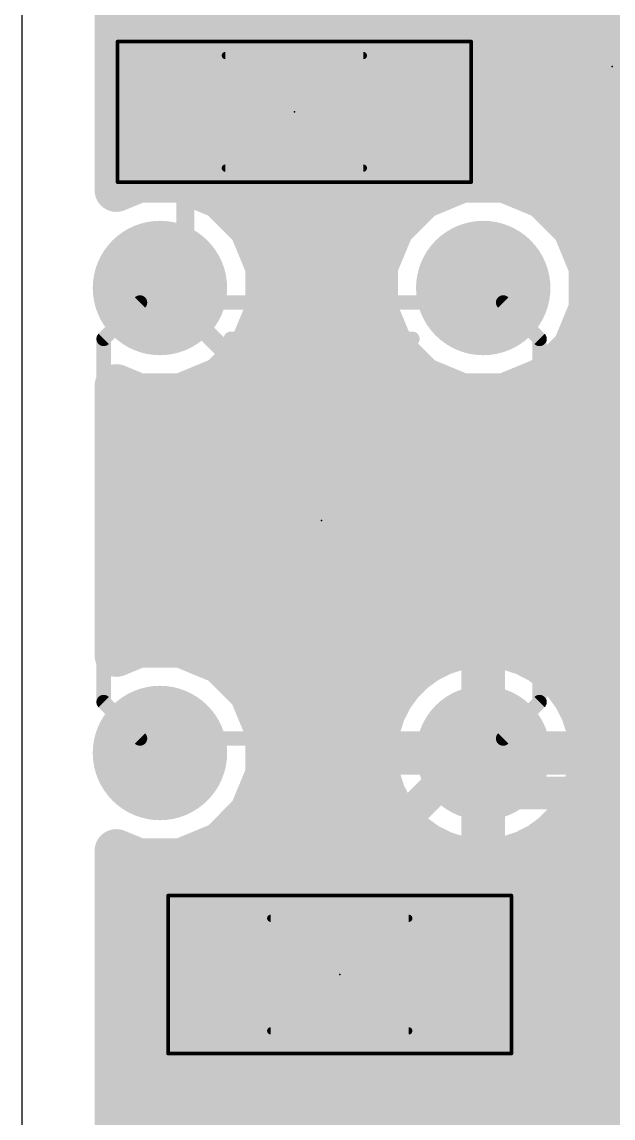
# Model space of a CAD drawing. Extents: x -0.2 to 38.1, y -0.7 to 65.1.
# Drawn here: x 0 to 8.27, y 15.77 to 31.1 of the extents above; entities that cross this region are included whole.
import ezdxf

# ---------------------------------------------------------------- set-up
doc = ezdxf.new("R2010")
doc.units = 0
for name, color, linetype in [('1', 22, 'CONTINUOUS'), ('16', 175, 'CONTINUOUS'), ('17', 82, 'CONTINUOUS'), ('20', 7, 'CONTINUOUS'), ('21', 253, 'CONTINUOUS'), ('23', 7, 'CONTINUOUS'), ('39', 22, 'CONTINUOUS'), ('51', 253, 'CONTINUOUS')]:
    doc.layers.add(name, color=color, linetype=linetype)

# ---------------------------------------------------------------- blocks, each defined once
blk = doc.blocks.new('RECT')
blk.add_solid([(-0.5, -0.5), (0.5, -0.5), (-0.5, 0.5), (0.5, 0.5)])
blk = doc.blocks.new('ROUNDP')
at = {"const_width": 0.5}
blk.add_lwpolyline([(0, -0.25, 1), (0, 0.25, 1), (0, -0.25)], format="xyb", dxfattribs=at)

msp = doc.modelspace()

# ---------------------------------------------------------------- linework, layer by layer
at = {"layer": '1'}
for points, const_width in [([(8.255, 31.623), (8.255, 31.115)], 0.4572), ([(5.21, 29.845), (8.255, 29.845)], 0.4572), ([(8.255, 29.845), (9.398, 29.21)], 0.5588), ([(2.286, 27.686), (2.286, 29.845)], 0.254), ([(2.286, 29.845), (2.41, 29.845)], 0.254), ([(2.032, 27.432), (2.286, 27.686)], 0.254), ([(2.032, 27.432), (1.9304, 27.3812)], 0.254), ([(2.032, 27.305), (1.9304, 27.3812)], 0.254), ([(2.032, 27.305), (6.604, 22.733)], 0.254), ([(6.604, 22.733), (9.398, 22.733)], 0.254), ([(6.223, 20.828), (4.826, 19.431)], 0.4572), ([(6.223, 20.828), (6.4516, 20.8788)], 0.4572), ([(6.477, 20.828), (6.4516, 20.8788)], 0.4572), ([(6.477, 20.828), (6.985, 20.32)], 0.4572), ([(6.985, 20.32), (9.398, 20.32)], 0.4572), ([(2.286, 19.431), (1.651, 18.796)], 0.4572), ([(4.826, 19.431), (2.286, 19.431)], 0.4572), ([(1.651, 18.796), (1.651, 14.351)], 0.4572), ([(3.048, 17.78), (3.045, 17.78)], 0.254), ([(3.048, 17.78), (3.81, 17.018)], 0.254), ([(5.845, 17.78), (11.176, 17.78)], 0.254), ([(3.81, 17.018), (3.81, 15.621)], 0.254)]:
    msp.add_lwpolyline(points, dxfattribs=dict(at, const_width=const_width))
for points, const_width in [([(8.1407, 31.115, 1), (8.3693, 31.115)], 0.2286), ([(5.21, 29.9593, 1), (5.21, 29.7307)], 0.2286), ([(8.3228, 29.9671, 1), (8.1872, 29.7229)], 0.2794), ([(8.255, 29.7307, 1), (8.255, 29.9593)], 0.2286), ([(2.3495, 29.845, 1), (2.2225, 29.845)], 0.127), ([(2.286, 29.9085, 1), (2.286, 29.7815)], 0.127), ([(2.41, 29.7815, 1), (2.41, 29.9085)], 0.127), ([(2.2225, 27.686, 1), (2.3495, 27.686)], 0.127), ([(2.3309, 27.6411, 1), (2.2411, 27.7309)], 0.127), ([(1.9685, 27.432, 1), (1.8923, 27.3304)], 0.127), ([(1.902, 27.438, 1), (1.9588, 27.3244)], 0.127), ([(1.9871, 27.4769, 1), (2.0769, 27.3871)], 0.127), ([(2.0604, 27.3752, 1), (2.0036, 27.4888)], 0.127), ([(2.0769, 27.3499, 1), (1.9871, 27.2601)], 0.127), ([(1.9939, 27.2542, 1), (2.0701, 27.3558)], 0.127), ([(6.604, 22.7965, 1), (6.604, 22.6695)], 0.127), ([(6.5591, 22.6881, 1), (6.6489, 22.7779)], 0.127), ([(6.1982, 20.9396, 1), (6.2478, 20.7164)], 0.2286), ([(6.3038, 20.7472, 1), (6.1422, 20.9088)], 0.2286), ([(6.5538, 20.9299, 1), (6.3494, 20.8277)], 0.2286), ([(6.5578, 20.9088, 1), (6.3962, 20.7472)], 0.2286), ([(6.4764, 20.7672, 1), (6.4268, 20.9904)], 0.2286), ([(6.3748, 20.7769, 1), (6.5792, 20.8791)], 0.2286), ([(6.985, 20.4343, 1), (6.985, 20.2057)], 0.2286), ([(6.9042, 20.2392, 1), (7.0658, 20.4008)], 0.2286), ([(2.286, 19.5453, 1), (2.286, 19.3167)], 0.2286), ([(2.3668, 19.3502, 1), (2.2052, 19.5118)], 0.2286), ([(4.7452, 19.5118, 1), (4.9068, 19.3502)], 0.2286), ([(4.826, 19.3167, 1), (4.826, 19.5453)], 0.2286), ([(1.7653, 18.796, 1), (1.5367, 18.796)], 0.2286), ([(1.5702, 18.8768, 1), (1.7318, 18.7152)], 0.2286), ([(3.045, 17.8435, 1), (3.045, 17.7165)], 0.127), ([(3.0929, 17.8249, 1), (3.0031, 17.7351)], 0.127), ([(3.048, 17.7165, 1), (3.048, 17.8435)], 0.127), ([(5.845, 17.8435, 1), (5.845, 17.7165)], 0.127), ([(3.8735, 17.018, 1), (3.7465, 17.018)], 0.127), ([(3.7651, 16.9731, 1), (3.8549, 17.0629)], 0.127)]:
    msp.add_lwpolyline(points, format="xyb", dxfattribs=dict(at, const_width=const_width))
at = {"layer": '16', "const_width": 0.6096}
for points in [[(1.3208, 28.7508), (1.3208, 58.2553)], [(1.3208, 31.0896), (35.5092, 31.0896)], [(1.3208, 30.48), (35.5092, 30.48)], [(1.3208, 29.8704), (8.7182, 29.8704)], [(1.3208, 29.2608), (8.5852, 29.2608)], [(1.6323, 28.8798), (1.3208, 28.7508)], [(2.2285, 28.8798), (1.6323, 28.8798)], [(2.7793, 28.6517), (2.2285, 28.8798)], [(6.1535, 28.8798), (5.6027, 28.6517)], [(6.7497, 28.8798), (6.1535, 28.8798)], [(7.3005, 28.6517), (6.7497, 28.8798)], [(3.2008, 28.2301), (2.7793, 28.6517)], [(2.7797, 28.6512), (5.6023, 28.6512)], [(5.6027, 28.6517), (5.1811, 28.2301)], [(7.7221, 28.2301), (7.3005, 28.6517)], [(7.3009, 28.6512), (8.8291, 28.6512)], [(3.429, 27.6793), (3.2008, 28.2301)], [(5.1811, 28.2301), (4.953, 27.6793)], [(7.9502, 27.6793), (7.7221, 28.2301)], [(3.2789, 28.0416), (5.1031, 28.0416)], [(7.8001, 28.0416), (9.8338, 28.0416)], [(3.429, 27.0831), (3.429, 27.6793)], [(4.953, 27.6793), (4.953, 27.0831)], [(7.9502, 27.0831), (7.9502, 27.6793)], [(3.429, 27.432), (4.953, 27.432)], [(7.9502, 27.432), (10.8966, 27.432)], [(3.2008, 26.5323), (3.429, 27.0831)], [(4.953, 27.0831), (5.1811, 26.5323)], [(7.7221, 26.5323), (7.9502, 27.0831)], [(3.321, 26.8224), (5.061, 26.8224)], [(7.8422, 26.8224), (10.6976, 26.8224)], [(2.7793, 26.1107), (3.2008, 26.5323)], [(5.1811, 26.5323), (5.6027, 26.1107)], [(7.3005, 26.1107), (7.7221, 26.5323)], [(2.2285, 25.8826), (2.7793, 26.1107)], [(2.8813, 26.2128), (5.5007, 26.2128)], [(5.6027, 26.1107), (6.1535, 25.8826)], [(6.7497, 25.8826), (7.3005, 26.1107)], [(7.4025, 26.2128), (10.6172, 26.2128)], [(1.3208, 22.2484), (1.3208, 26.0116)], [(1.3208, 26.0116), (1.6323, 25.8826)], [(1.6323, 25.8826), (2.2285, 25.8826)], [(6.1535, 25.8826), (6.7497, 25.8826)], [(1.3208, 25.6032), (10.9881, 25.6032)], [(1.3208, 24.9936), (13.5403, 24.9936)], [(1.3208, 24.384), (13.5082, 24.384)], [(1.3208, 23.7744), (13.5082, 23.7744)], [(1.3208, 23.1648), (13.6419, 23.1648)], [(1.3208, 22.5552), (13.9122, 22.5552)], [(1.6323, 22.3774), (1.3208, 22.2484)], [(2.2285, 22.3774), (1.6323, 22.3774)], [(2.7793, 22.1493), (2.2285, 22.3774)], [(5.8763, 22.2676), (5.6662, 22.1605)], [(6.1007, 22.3405), (5.8763, 22.2676)], [(6.3337, 22.3774), (6.1007, 22.3405)], [(6.4516, 22.3774), (6.3337, 22.3774)], [(6.5695, 22.3774), (6.4516, 22.3774)], [(6.4516, 22.3774), (6.4516, 20.8788)], [(6.4516, 20.8788), (6.4516, 22.3774)], [(6.8025, 22.3405), (6.5695, 22.3774)], [(7.0269, 22.2676), (6.8025, 22.3405)], [(7.237, 22.1605), (7.0269, 22.2676)], [(3.2008, 21.7277), (2.7793, 22.1493)], [(5.6662, 22.1605), (5.4753, 22.0219)], [(7.4279, 22.0219), (7.237, 22.1605)], [(2.9829, 21.9456), (5.3991, 21.9456)], [(5.4753, 22.0219), (5.3085, 21.8551)], [(6.4516, 21.9456), (6.4516, 21.9456)], [(7.5947, 21.8551), (7.4279, 22.0219)], [(7.5041, 21.9456), (14.5218, 21.9456)], [(5.3085, 21.8551), (5.1699, 21.6642)], [(7.7333, 21.6642), (7.5947, 21.8551)], [(3.429, 21.1769), (3.2008, 21.7277)], [(5.1699, 21.6642), (5.0628, 21.4541)], [(7.8404, 21.4541), (7.7333, 21.6642)], [(3.3631, 21.336), (5.0244, 21.336)], [(5.0628, 21.4541), (4.9899, 21.2297)], [(6.4516, 21.336), (6.4516, 21.336)], [(7.9133, 21.2297), (7.8404, 21.4541)], [(7.8788, 21.336), (14.5242, 21.336)], [(3.429, 20.5807), (3.429, 21.1769)], [(4.9899, 21.2297), (4.953, 20.9967)], [(7.9502, 20.9967), (7.9133, 21.2297)], [(4.953, 20.9967), (4.953, 20.8788)], [(4.953, 20.8788), (6.4516, 20.8788)], [(6.4516, 20.8788), (4.953, 20.8788)], [(4.953, 20.8788), (4.953, 20.7609)], [(6.4516, 19.3802), (6.4516, 20.8788)], [(6.4516, 20.8788), (6.4516, 20.8788)], [(6.4516, 20.8788), (6.4516, 19.3802)], [(7.9502, 20.8788), (6.4516, 20.8788)], [(6.4516, 20.8788), (6.4516, 20.8788)], [(6.4516, 20.8788), (7.9502, 20.8788)], [(6.4516, 20.8788), (6.4516, 20.8788)], [(6.4516, 20.8788), (6.4516, 20.8788)], [(7.9502, 20.8788), (7.9502, 20.9967)], [(7.9502, 20.7609), (7.9502, 20.8788)], [(3.429, 20.7264), (4.9585, 20.7264)], [(4.953, 20.7609), (4.9899, 20.5279)], [(6.4516, 20.7264), (6.4516, 20.7264)], [(7.9133, 20.5279), (7.9502, 20.7609)], [(7.9447, 20.7264), (14.5796, 20.7264)], [(3.2008, 20.0299), (3.429, 20.5807)], [(4.9899, 20.5279), (5.0628, 20.3035)], [(7.8404, 20.3035), (7.9133, 20.5279)], [(5.0628, 20.3035), (5.1699, 20.0934)], [(7.7333, 20.0934), (7.8404, 20.3035)], [(3.2368, 20.1168), (5.1579, 20.1168)], [(5.1699, 20.0934), (5.3085, 19.9025)], [(6.4516, 20.1168), (6.4516, 20.1168)], [(7.5947, 19.9025), (7.7333, 20.0934)], [(7.7453, 20.1168), (14.9646, 20.1168)], [(2.7793, 19.6083), (3.2008, 20.0299)], [(5.3085, 19.9025), (5.4753, 19.7357)], [(7.4279, 19.7357), (7.5947, 19.9025)], [(5.4753, 19.7357), (5.6662, 19.5971)], [(7.237, 19.5971), (7.4279, 19.7357)], [(1.3208, 6.7496), (1.3208, 19.5092)], [(1.3208, 19.5092), (1.6323, 19.3802)], [(1.3208, 19.5072), (1.3257, 19.5072)], [(2.2285, 19.3802), (2.7793, 19.6083)], [(2.5351, 19.5072), (5.8426, 19.5072)], [(5.6662, 19.5971), (5.8763, 19.49)], [(5.8763, 19.49), (6.1007, 19.4171)], [(6.4516, 19.5072), (6.4516, 19.5072)], [(6.8025, 19.4171), (7.0269, 19.49)], [(7.0269, 19.49), (7.237, 19.5971)], [(7.0606, 19.5072), (15.5742, 19.5072)], [(1.6323, 19.3802), (2.2285, 19.3802)], [(6.1007, 19.4171), (6.3337, 19.3802)], [(6.3337, 19.3802), (6.4516, 19.3802)], [(6.4516, 19.3802), (6.5695, 19.3802)], [(6.5695, 19.3802), (6.8025, 19.4171)], [(1.3208, 18.8976), (21.1535, 18.8976)], [(1.3208, 18.288), (20.4623, 18.288)], [(1.3208, 17.6784), (20.043, 17.6784)], [(1.3208, 17.0688), (20.0641, 17.0688)], [(1.3208, 16.4592), (20.5232, 16.4592)], [(1.3208, 15.8496), (20.5232, 15.8496)]]:
    msp.add_lwpolyline(points, dxfattribs=at)
at = {"layer": '16', "const_width": 0.3048}
for points in [[(1.3208, 31.242, 1), (1.3208, 30.9372)], [(1.3208, 30.6324, 1), (1.3208, 30.3276)], [(1.3208, 30.0228, 1), (1.3208, 29.718)], [(1.3208, 29.4132, 1), (1.3208, 29.1084)], [(1.6323, 29.0322, 1), (1.6323, 28.7274)], [(1.6906, 28.739, 1), (1.574, 29.0206)], [(2.2868, 29.0206, 1), (2.1702, 28.739)], [(2.2285, 28.7274, 1), (2.2285, 29.0322)], [(6.1535, 29.0322, 1), (6.1535, 28.7274)], [(6.2118, 28.739, 1), (6.0952, 29.0206)], [(6.808, 29.0206, 1), (6.6914, 28.739)], [(6.7497, 28.7274, 1), (6.7497, 29.0322)], [(1.2625, 28.8916, 1), (1.3791, 28.61)], [(1.1684, 28.7508, 1), (1.4732, 28.7508)], [(2.8871, 28.7594, 1), (2.6715, 28.5439)], [(2.7797, 28.8036, 1), (2.7797, 28.4988)], [(2.721, 28.5109, 1), (2.8376, 28.7924)], [(5.5444, 28.7924, 1), (5.661, 28.5109)], [(5.7105, 28.5439, 1), (5.4949, 28.7594)], [(5.6023, 28.4988, 1), (5.6023, 28.8036)], [(7.4083, 28.7594, 1), (7.1927, 28.5439)], [(7.3009, 28.8036, 1), (7.3009, 28.4988)], [(7.2422, 28.5109, 1), (7.3588, 28.7924)], [(3.3416, 28.2884, 1), (3.0601, 28.1718)], [(5.3219, 28.1718, 1), (5.0403, 28.2884)], [(7.8628, 28.2884, 1), (7.5813, 28.1718)], [(3.0931, 28.1223, 1), (3.3086, 28.3379)], [(5.0734, 28.3379, 1), (5.2889, 28.1223)], [(7.6143, 28.1223, 1), (7.8298, 28.3379)], [(3.2789, 28.194, 1), (3.2789, 27.8892)], [(5.1031, 27.8892, 1), (5.1031, 28.194)], [(7.8001, 28.194, 1), (7.8001, 27.8892)], [(3.5814, 27.6793, 1), (3.2766, 27.6793)], [(5.1054, 27.6793, 1), (4.8006, 27.6793)], [(8.1026, 27.6793, 1), (7.7978, 27.6793)], [(3.2882, 27.621, 1), (3.5698, 27.7376)], [(4.8122, 27.7376, 1), (5.0938, 27.621)], [(7.8094, 27.621, 1), (8.091, 27.7376)], [(3.429, 27.5844, 1), (3.429, 27.2796)], [(4.953, 27.2796, 1), (4.953, 27.5844)], [(7.9502, 27.5844, 1), (7.9502, 27.2796)], [(3.5698, 27.0248, 1), (3.2882, 27.1414)], [(5.0938, 27.1414, 1), (4.8122, 27.0248)], [(8.091, 27.0248, 1), (7.8094, 27.1414)], [(3.2766, 27.0831, 1), (3.5814, 27.0831)], [(4.8006, 27.0831, 1), (5.1054, 27.0831)], [(7.7978, 27.0831, 1), (8.1026, 27.0831)], [(3.321, 26.9748, 1), (3.321, 26.67)], [(5.061, 26.67, 1), (5.061, 26.9748)], [(7.8422, 26.9748, 1), (7.8422, 26.67)], [(3.3086, 26.4245, 1), (3.0931, 26.6401)], [(5.2889, 26.6401, 1), (5.0734, 26.4245)], [(7.8298, 26.4245, 1), (7.6143, 26.6401)], [(3.0601, 26.5906, 1), (3.3416, 26.474)], [(5.0403, 26.474, 1), (5.3219, 26.5906)], [(7.5813, 26.5906, 1), (7.8628, 26.474)], [(2.6715, 26.2185, 1), (2.8871, 26.003)], [(2.8376, 25.9699, 1), (2.721, 26.2515)], [(2.8813, 26.3652, 1), (2.8813, 26.0604)], [(5.661, 26.2515, 1), (5.5444, 25.9699)], [(5.4949, 26.003, 1), (5.7105, 26.2185)], [(5.5007, 26.0604, 1), (5.5007, 26.3652)], [(7.1927, 26.2185, 1), (7.4083, 26.003)], [(7.3588, 25.9699, 1), (7.2422, 26.2515)], [(7.4025, 26.3652, 1), (7.4025, 26.0604)], [(1.4732, 26.0116, 1), (1.1684, 26.0116)], [(1.3791, 26.1524, 1), (1.2625, 25.8708)], [(1.6323, 26.035, 1), (1.6323, 25.7302)], [(1.574, 25.7418, 1), (1.6906, 26.0234)], [(2.1702, 26.0234, 1), (2.2868, 25.7418)], [(2.2285, 25.7302, 1), (2.2285, 26.035)], [(6.1535, 26.035, 1), (6.1535, 25.7302)], [(6.0952, 25.7418, 1), (6.2118, 26.0234)], [(6.6914, 26.0234, 1), (6.808, 25.7418)], [(6.7497, 25.7302, 1), (6.7497, 26.035)], [(1.3208, 25.7556, 1), (1.3208, 25.4508)], [(1.3208, 25.146, 1), (1.3208, 24.8412)], [(1.3208, 24.5364, 1), (1.3208, 24.2316)], [(1.3208, 23.9268, 1), (1.3208, 23.622)], [(1.3208, 23.3172, 1), (1.3208, 23.0124)], [(1.3208, 22.7076, 1), (1.3208, 22.4028)], [(1.2625, 22.3892, 1), (1.3791, 22.1076)], [(1.6323, 22.5298, 1), (1.6323, 22.225)], [(1.6906, 22.2366, 1), (1.574, 22.5182)], [(2.2868, 22.5182, 1), (2.1702, 22.2366)], [(2.2285, 22.225, 1), (2.2285, 22.5298)], [(5.8292, 22.4125, 1), (5.9234, 22.1227)], [(5.9455, 22.1318, 1), (5.8071, 22.4034)], [(6.0768, 22.491, 1), (6.1245, 22.19)], [(6.1478, 22.1956, 1), (6.0536, 22.4854)], [(6.3337, 22.5298, 1), (6.3337, 22.225)], [(6.4516, 22.5298, 1), (6.4516, 22.225)], [(6.604, 22.3774, 1), (6.2992, 22.3774)], [(6.604, 22.3774, 1), (6.2992, 22.3774)], [(6.3575, 22.2269, 1), (6.3098, 22.5279)], [(6.5934, 22.5279, 1), (6.5457, 22.2269)], [(6.4516, 22.225, 1), (6.4516, 22.5298)], [(6.5695, 22.225, 1), (6.5695, 22.5298)], [(6.8496, 22.4854, 1), (6.7554, 22.1956)], [(6.7787, 22.19, 1), (6.8264, 22.491)], [(7.096, 22.4034, 1), (6.9577, 22.1318)], [(6.9798, 22.1227, 1), (7.074, 22.4125)], [(1.1684, 22.2484, 1), (1.4732, 22.2484)], [(2.8871, 22.257, 1), (2.6715, 22.0415)], [(2.721, 22.0085, 1), (2.8376, 22.29)], [(5.597, 22.2963, 1), (5.7353, 22.0247)], [(5.7557, 22.0372, 1), (5.5766, 22.2838)], [(7.3266, 22.2838, 1), (7.1475, 22.0372)], [(7.1679, 22.0247, 1), (7.3062, 22.2963)], [(2.9829, 22.098, 1), (2.9829, 21.7932)], [(5.3857, 22.1452, 1), (5.5649, 21.8986)], [(5.5831, 21.9141, 1), (5.3676, 22.1296)], [(5.3991, 21.7932, 1), (5.3991, 22.098)], [(6.4516, 22.098, 1), (6.4516, 21.7932)], [(6.4516, 21.7932, 1), (6.4516, 22.098)], [(7.5356, 22.1296, 1), (7.3201, 21.9141)], [(7.3383, 21.8986, 1), (7.5175, 22.1452)], [(7.5041, 22.098, 1), (7.5041, 21.7932)], [(5.2008, 21.9628, 1), (5.4163, 21.7473)], [(5.4318, 21.7655, 1), (5.1852, 21.9447)], [(7.718, 21.9447, 1), (7.4714, 21.7655)], [(7.4869, 21.7473, 1), (7.7024, 21.9628)], [(3.3416, 21.786, 1), (3.0601, 21.6694)], [(3.0931, 21.6199, 1), (3.3086, 21.8355)], [(5.3057, 21.5951, 1), (5.0341, 21.7334)], [(7.8691, 21.7334, 1), (7.5975, 21.5951)], [(5.0466, 21.7538, 1), (5.2932, 21.5747)], [(7.61, 21.5747, 1), (7.8566, 21.7538)], [(3.3631, 21.4884, 1), (3.3631, 21.1836)], [(4.927, 21.5232, 1), (5.1986, 21.3849)], [(5.2077, 21.407, 1), (4.9179, 21.5012)], [(5.0244, 21.1836, 1), (5.0244, 21.4884)], [(6.4516, 21.4884, 1), (6.4516, 21.1836)], [(6.4516, 21.1836, 1), (6.4516, 21.4884)], [(7.9853, 21.5012, 1), (7.6955, 21.407)], [(7.7046, 21.3849, 1), (7.9762, 21.5232)], [(7.8788, 21.4884, 1), (7.8788, 21.1836)], [(3.5814, 21.1769, 1), (3.2766, 21.1769)], [(5.1404, 21.2059, 1), (4.8394, 21.2536)], [(8.0638, 21.2536, 1), (7.7628, 21.2059)], [(3.2882, 21.1186, 1), (3.5698, 21.2352)], [(4.845, 21.2768, 1), (5.1348, 21.1826)], [(7.7684, 21.1826, 1), (8.0582, 21.2768)], [(5.1054, 20.9967, 1), (4.8006, 20.9967)], [(4.953, 21.0312, 1), (4.953, 20.7264)], [(4.953, 21.0312, 1), (4.953, 20.7264)], [(5.1054, 20.8788, 1), (4.8006, 20.8788)], [(4.8025, 21.0206, 1), (5.1035, 20.9729)], [(6.604, 20.8788, 1), (6.2992, 20.8788)], [(6.4516, 21.0312, 1), (6.4516, 20.7264)], [(6.604, 20.8788, 1), (6.2992, 20.8788)], [(6.4516, 21.0312, 1), (6.4516, 20.7264)], [(6.604, 20.8788, 1), (6.2992, 20.8788)], [(6.4516, 21.0312, 1), (6.4516, 20.7264)], [(6.4516, 21.0312, 1), (6.4516, 20.7264)], [(6.604, 20.8788, 1), (6.2992, 20.8788)], [(6.4516, 20.7264, 1), (6.4516, 21.0312)], [(6.4516, 20.7264, 1), (6.4516, 21.0312)], [(6.4516, 20.7264, 1), (6.4516, 21.0312)], [(6.4516, 20.7264, 1), (6.4516, 21.0312)], [(8.1026, 20.9967, 1), (7.7978, 20.9967)], [(8.1026, 20.8788, 1), (7.7978, 20.8788)], [(7.7997, 20.9729, 1), (8.1007, 21.0206)], [(7.9502, 20.7264, 1), (7.9502, 21.0312)], [(7.9502, 20.7264, 1), (7.9502, 21.0312)], [(3.429, 20.8788, 1), (3.429, 20.574)], [(5.1035, 20.7847, 1), (4.8025, 20.737)], [(4.8006, 20.8788, 1), (5.1054, 20.8788)], [(4.9585, 20.574, 1), (4.9585, 20.8788)], [(6.2992, 20.8788, 1), (6.604, 20.8788)], [(6.2992, 20.8788, 1), (6.604, 20.8788)], [(6.2992, 20.8788, 1), (6.604, 20.8788)], [(6.2992, 20.8788, 1), (6.604, 20.8788)], [(6.4516, 20.8788, 1), (6.4516, 20.574)], [(6.4516, 20.574, 1), (6.4516, 20.8788)], [(7.9447, 20.8788, 1), (7.9447, 20.574)], [(7.7978, 20.8788, 1), (8.1026, 20.8788)], [(8.1007, 20.737, 1), (7.7997, 20.7847)], [(3.5698, 20.5224, 1), (3.2882, 20.639)], [(4.8006, 20.7609, 1), (5.1054, 20.7609)], [(7.7978, 20.7609, 1), (8.1026, 20.7609)], [(3.2766, 20.5807, 1), (3.5814, 20.5807)], [(5.1348, 20.575, 1), (4.845, 20.4808)], [(4.8394, 20.504, 1), (5.1404, 20.5517)], [(7.7628, 20.5517, 1), (8.0638, 20.504)], [(8.0582, 20.4808, 1), (7.7684, 20.575)], [(5.1986, 20.3727, 1), (4.927, 20.2343)], [(7.9762, 20.2343, 1), (7.7046, 20.3727)], [(3.2368, 20.2692, 1), (3.2368, 19.9644)], [(4.9179, 20.2564, 1), (5.2077, 20.3506)], [(5.2932, 20.1829, 1), (5.0466, 20.0038)], [(5.1579, 19.9644, 1), (5.1579, 20.2692)], [(6.4516, 20.2692, 1), (6.4516, 19.9644)], [(6.4516, 19.9644, 1), (6.4516, 20.2692)], [(7.7453, 20.2692, 1), (7.7453, 19.9644)], [(7.8566, 20.0038, 1), (7.61, 20.1829)], [(7.6955, 20.3506, 1), (7.9853, 20.2564)], [(3.0601, 20.0882, 1), (3.3416, 19.9716)], [(3.3086, 19.9221, 1), (3.0931, 20.1377)], [(5.0341, 20.0242, 1), (5.3057, 20.1625)], [(7.5975, 20.1625, 1), (7.8691, 20.0242)], [(5.4163, 20.0103, 1), (5.2008, 19.7948)], [(5.1852, 19.8129, 1), (5.4318, 19.9921)], [(7.4714, 19.9921, 1), (7.718, 19.8129)], [(7.7024, 19.7948, 1), (7.4869, 20.0103)], [(5.5649, 19.859, 1), (5.3857, 19.6124)], [(5.3676, 19.628, 1), (5.5831, 19.8435)], [(7.3201, 19.8435, 1), (7.5356, 19.628)], [(7.5175, 19.6124, 1), (7.3383, 19.859)], [(1.4732, 19.5092, 1), (1.1684, 19.5092)], [(1.3791, 19.65, 1), (1.2625, 19.3684)], [(1.3208, 19.6596, 1), (1.3208, 19.3548)], [(1.3257, 19.3548, 1), (1.3257, 19.6596)], [(2.5351, 19.6596, 1), (2.5351, 19.3548)], [(2.6715, 19.7161, 1), (2.8871, 19.5006)], [(2.8376, 19.4675, 1), (2.721, 19.7491)], [(5.7353, 19.7329, 1), (5.597, 19.4613)], [(5.5766, 19.4738, 1), (5.7557, 19.7204)], [(5.9234, 19.6349, 1), (5.8292, 19.3451)], [(5.8071, 19.3542, 1), (5.9455, 19.6258)], [(5.8426, 19.3548, 1), (5.8426, 19.6596)], [(6.4516, 19.6596, 1), (6.4516, 19.3548)], [(6.4516, 19.3548, 1), (6.4516, 19.6596)], [(6.9577, 19.6258, 1), (7.096, 19.3542)], [(7.0606, 19.6596, 1), (7.0606, 19.3548)], [(7.074, 19.3451, 1), (6.9798, 19.6349)], [(7.1475, 19.7204, 1), (7.3266, 19.4738)], [(7.3062, 19.4613, 1), (7.1679, 19.7329)], [(1.6323, 19.5326, 1), (1.6323, 19.2278)], [(1.574, 19.2394, 1), (1.6906, 19.521)], [(2.1702, 19.521, 1), (2.2868, 19.2394)], [(2.2285, 19.2278, 1), (2.2285, 19.5326)], [(6.1245, 19.5676, 1), (6.0768, 19.2666)], [(6.0536, 19.2722, 1), (6.1478, 19.562)], [(6.3337, 19.5326, 1), (6.3337, 19.2278)], [(6.4516, 19.5326, 1), (6.4516, 19.2278)], [(6.3098, 19.2297, 1), (6.3575, 19.5307)], [(6.5457, 19.5307, 1), (6.5934, 19.2297)], [(6.4516, 19.2278, 1), (6.4516, 19.5326)], [(6.5695, 19.2278, 1), (6.5695, 19.5326)], [(6.7554, 19.562, 1), (6.8496, 19.2722)], [(6.8264, 19.2666, 1), (6.7787, 19.5676)], [(6.2992, 19.3802, 1), (6.604, 19.3802)], [(6.2992, 19.3802, 1), (6.604, 19.3802)], [(1.3208, 19.05, 1), (1.3208, 18.7452)], [(1.3208, 18.4404, 1), (1.3208, 18.1356)], [(1.3208, 17.8308, 1), (1.3208, 17.526)], [(1.3208, 17.2212, 1), (1.3208, 16.9164)], [(1.3208, 16.6116, 1), (1.3208, 16.3068)], [(1.3208, 16.002, 1), (1.3208, 15.6972)]]:
    msp.add_lwpolyline(points, format="xyb", dxfattribs=at)
at = {"layer": '20'}
msp.add_line((0, 64.77), (0, 0), dxfattribs=at)
at = {"layer": '21'}
for points, const_width in [([(8.001, 31.75), (8.001, 9.906)], 0.4572), ([(5.219, 27.178), (3.175, 27.178)], 0.2032), ([(1.143, 26.289), (1.143, 21.971)], 0.2032), ([(7.239, 21.971), (7.239, 26.289)], 0.2032), ([(5.189, 21.082), (3.175, 21.082)], 0.2032)]:
    msp.add_lwpolyline(points, dxfattribs=dict(at, const_width=const_width))
for points, const_width in [([(3.175, 27.2288, 1), (3.175, 27.1272)], 0.1016), ([(5.219, 27.1272, 1), (5.219, 27.2288)], 0.1016), ([(1.1938, 26.289, 1), (1.0922, 26.289)], 0.1016), ([(7.2898, 26.289, 1), (7.1882, 26.289)], 0.1016), ([(4.191, 22.352, 1), (4.191, 25.908, 1), (4.191, 22.352)], 0.2032), ([(1.0922, 21.971, 1), (1.1938, 21.971)], 0.1016), ([(7.1882, 21.971, 1), (7.2898, 21.971)], 0.1016), ([(3.175, 21.1328, 1), (3.175, 21.0312)], 0.1016), ([(5.189, 21.0312, 1), (5.189, 21.1328)], 0.1016)]:
    msp.add_lwpolyline(points, format="xyb", dxfattribs=dict(at, const_width=const_width))
at = {"layer": '23'}
for p in [(8.255, 30.48), (3.81, 29.845), (4.191, 24.13), (4.445, 17.78)]:
    msp.add_point(p, dxfattribs=at)
at = {"layer": '39', "const_width": 0.0508}
for points in [[(1.337, 30.828), (6.283, 30.828)], [(1.337, 28.862), (1.337, 30.828)], [(6.283, 30.828), (6.283, 28.862)], [(6.283, 28.862), (1.337, 28.862)], [(2.0447, 18.8849), (6.8453, 18.8849)], [(2.0447, 16.6751), (2.0447, 18.8849)], [(6.8453, 18.8849), (6.8453, 16.6751)], [(6.8453, 16.6751), (2.0447, 16.6751)]]:
    msp.add_lwpolyline(points, dxfattribs=at)
at = {"layer": '39', "const_width": 0.0254}
for points in [[(1.337, 30.8407, 1), (1.337, 30.8153)], [(1.3497, 30.828, 1), (1.3243, 30.828)], [(6.2957, 30.828, 1), (6.2703, 30.828)], [(6.283, 30.8153, 1), (6.283, 30.8407)], [(1.337, 28.8747, 1), (1.337, 28.8493)], [(1.3243, 28.862, 1), (1.3497, 28.862)], [(6.2703, 28.862, 1), (6.2957, 28.862)], [(6.283, 28.8493, 1), (6.283, 28.8747)], [(2.0447, 18.8976, 1), (2.0447, 18.8722)], [(2.0574, 18.8849, 1), (2.032, 18.8849)], [(6.858, 18.8849, 1), (6.8326, 18.8849)], [(6.8453, 18.8722, 1), (6.8453, 18.8976)], [(2.0447, 16.6878, 1), (2.0447, 16.6624)], [(2.032, 16.6751, 1), (2.0574, 16.6751)], [(6.8326, 16.6751, 1), (6.858, 16.6751)], [(6.8453, 16.6624, 1), (6.8453, 16.6878)]]:
    msp.add_lwpolyline(points, format="xyb", dxfattribs=at)
at = {"layer": '51'}
for points, const_width in [([(4.775, 30.632), (2.845, 30.632)], 0.1016), ([(4.775, 29.058), (2.845, 29.058)], 0.1016), ([(1.143, 26.67), (1.651, 27.178)], 0.2032), ([(1.651, 27.178), (3.175, 27.178)], 0.2032), ([(6.731, 27.178), (5.207, 27.178)], 0.2032), ([(7.239, 26.67), (6.731, 27.178)], 0.2032), ([(1.143, 26.67), (1.143, 26.289)], 0.2032), ([(3.683, 26.67), (2.921, 26.67)], 0.2032), ([(4.699, 26.67), (3.81, 26.289)], 0.2032), ([(5.461, 26.67), (4.699, 26.67)], 0.2032), ([(7.239, 26.67), (7.239, 26.289)], 0.2032), ([(1.143, 21.59), (1.143, 21.971)], 0.2032), ([(7.239, 21.59), (7.239, 21.971)], 0.2032), ([(1.143, 21.59), (1.651, 21.082)], 0.2032), ([(6.731, 21.082), (7.239, 21.59)], 0.2032), ([(1.651, 21.082), (3.175, 21.082)], 0.2032), ([(5.207, 21.082), (6.731, 21.082)], 0.2032), ([(5.41, 18.567), (3.48, 18.567)], 0.1016), ([(5.41, 16.993), (3.48, 16.993)], 0.1016)]:
    msp.add_lwpolyline(points, dxfattribs=dict(at, const_width=const_width))
for points, const_width in [([(2.845, 30.6574, 1), (2.845, 30.6066)], 0.0508), ([(4.775, 30.6066, 1), (4.775, 30.6574)], 0.0508), ([(2.845, 29.0834, 1), (2.845, 29.0326)], 0.0508), ([(4.775, 29.0326, 1), (4.775, 29.0834)], 0.0508), ([(1.651, 27.2288, 1), (1.651, 27.1272)], 0.1016), ([(1.6869, 27.1421, 1), (1.6151, 27.2139)], 0.1016), ([(3.175, 27.1272, 1), (3.175, 27.2288)], 0.1016), ([(5.207, 27.2288, 1), (5.207, 27.1272)], 0.1016), ([(6.7669, 27.2139, 1), (6.6951, 27.1421)], 0.1016), ([(6.731, 27.1272, 1), (6.731, 27.2288)], 0.1016), ([(1.1938, 26.67, 1), (1.0922, 26.67)], 0.1016), ([(1.1071, 26.7059, 1), (1.1789, 26.6341)], 0.1016), ([(2.921, 26.7208, 1), (2.921, 26.6192)], 0.1016), ([(3.683, 26.6192, 1), (3.683, 26.7208)], 0.1016), ([(4.699, 26.7208, 1), (4.699, 26.6192)], 0.1016), ([(4.719, 26.6233, 1), (4.679, 26.7167)], 0.1016), ([(5.461, 26.6192, 1), (5.461, 26.7208)], 0.1016), ([(7.2898, 26.67, 1), (7.1882, 26.67)], 0.1016), ([(7.2031, 26.6341, 1), (7.2749, 26.7059)], 0.1016), ([(3.79, 26.3357, 1), (3.83, 26.2423)], 0.1016), ([(1.0922, 26.289, 1), (1.1938, 26.289)], 0.1016), ([(7.1882, 26.289, 1), (7.2898, 26.289)], 0.1016), ([(1.1938, 21.971, 1), (1.0922, 21.971)], 0.1016), ([(7.2898, 21.971, 1), (7.1882, 21.971)], 0.1016), ([(1.1789, 21.6259, 1), (1.1071, 21.5541)], 0.1016), ([(1.0922, 21.59, 1), (1.1938, 21.59)], 0.1016), ([(7.1882, 21.59, 1), (7.2898, 21.59)], 0.1016), ([(7.2749, 21.5541, 1), (7.2031, 21.6259)], 0.1016), ([(1.651, 21.1328, 1), (1.651, 21.0312)], 0.1016), ([(1.6151, 21.0461, 1), (1.6869, 21.1179)], 0.1016), ([(3.175, 21.0312, 1), (3.175, 21.1328)], 0.1016), ([(5.207, 21.1328, 1), (5.207, 21.0312)], 0.1016), ([(6.6951, 21.1179, 1), (6.7669, 21.0461)], 0.1016), ([(6.731, 21.0312, 1), (6.731, 21.1328)], 0.1016), ([(3.48, 18.5924, 1), (3.48, 18.5416)], 0.0508), ([(5.41, 18.5416, 1), (5.41, 18.5924)], 0.0508), ([(3.48, 17.0184, 1), (3.48, 16.9676)], 0.0508), ([(5.41, 16.9676, 1), (5.41, 17.0184)], 0.0508)]:
    msp.add_lwpolyline(points, format="xyb", dxfattribs=dict(at, const_width=const_width))

# ---------------------------------------------------------------- block references
at = {"layer": '1'}
for p, xscale, yscale, rotation in [((8.255, 31.115), 1.27, 1.27, 90), ((2.41, 29.845), 1.6, 1.8, 180), ((5.21, 29.845), 1.6, 1.8, 180), ((8.255, 29.845), 1.27, 1.27, 90), ((3.045, 17.78), 1.6, 1.8, 180), ((5.845, 17.78), 1.6, 1.8, 180)]:
    msp.add_blockref('RECT', p, dxfattribs=dict(at, xscale=xscale, yscale=yscale, rotation=rotation))
at = {"layer": '1', "xscale": 1.651, "rotation": 270}
for p in [(2.845, 15.277), (6.045, 15.277)]:
    msp.add_blockref('RECT', p, dxfattribs=at)
at = {"layer": '17', "xscale": 1.8796, "yscale": 1.8796, "rotation": 270}
for p in [(1.9304, 27.3812), (1.9304, 27.3812), (6.4516, 27.3812), (6.4516, 27.3812), (1.9304, 20.8788), (1.9304, 20.8788), (6.4516, 20.8788), (6.4516, 20.8788)]:
    msp.add_blockref('ROUNDP', p, dxfattribs=at)
at = {"layer": '51', "xscale": 0.7501, "yscale": 1.7, "rotation": 180}
for p in [(2.4832, 29.8441), (5.1368, 29.8459), (3.1183, 17.7791), (5.7717, 17.7809)]:
    msp.add_blockref('RECT', p, dxfattribs=at)

doc.saveas('drawing.dxf')
